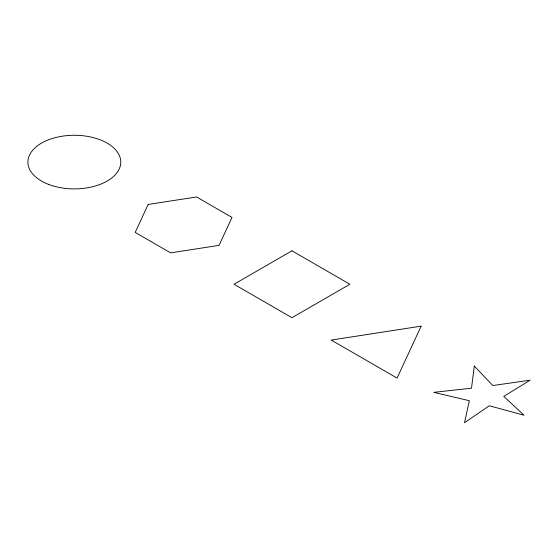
<?xml version="1.0" encoding="UTF-8"?>
<svg xmlns="http://www.w3.org/2000/svg" width="558" height="558" viewBox="0 0 558 558"><rect width="100%" height="100%" fill="white"/><g stroke="black" fill="none" stroke-linecap="round" stroke-linejoin="round"><path stroke-width="0.84" d="M474.293 366.076L471.51 388.208L433.747 392.351L469.348 400.714L464.5 422.727L489.282 405.771L524.046 415.229L503.769 396.382L530.1 380.214L492.784 385.529L474.293 366.076M148.17 204.451L135.196 232.4L170.629 252.858L219.036 245.367L232.009 217.425L196.569 196.967L148.17 204.451M421.157 326.151L397.059 378.08L331.222 340.066L421.157 326.151M291.946 250.807L234.011 284.259L291.946 317.704L349.887 284.259L291.946 250.807M48.344 184.3A46.44 26.812 0 0 0 120.661 163.968A46.44 26.812 0 0 0 54.007 137.979A46.44 26.812 0 0 0 48.344 184.3"/></g></svg>
